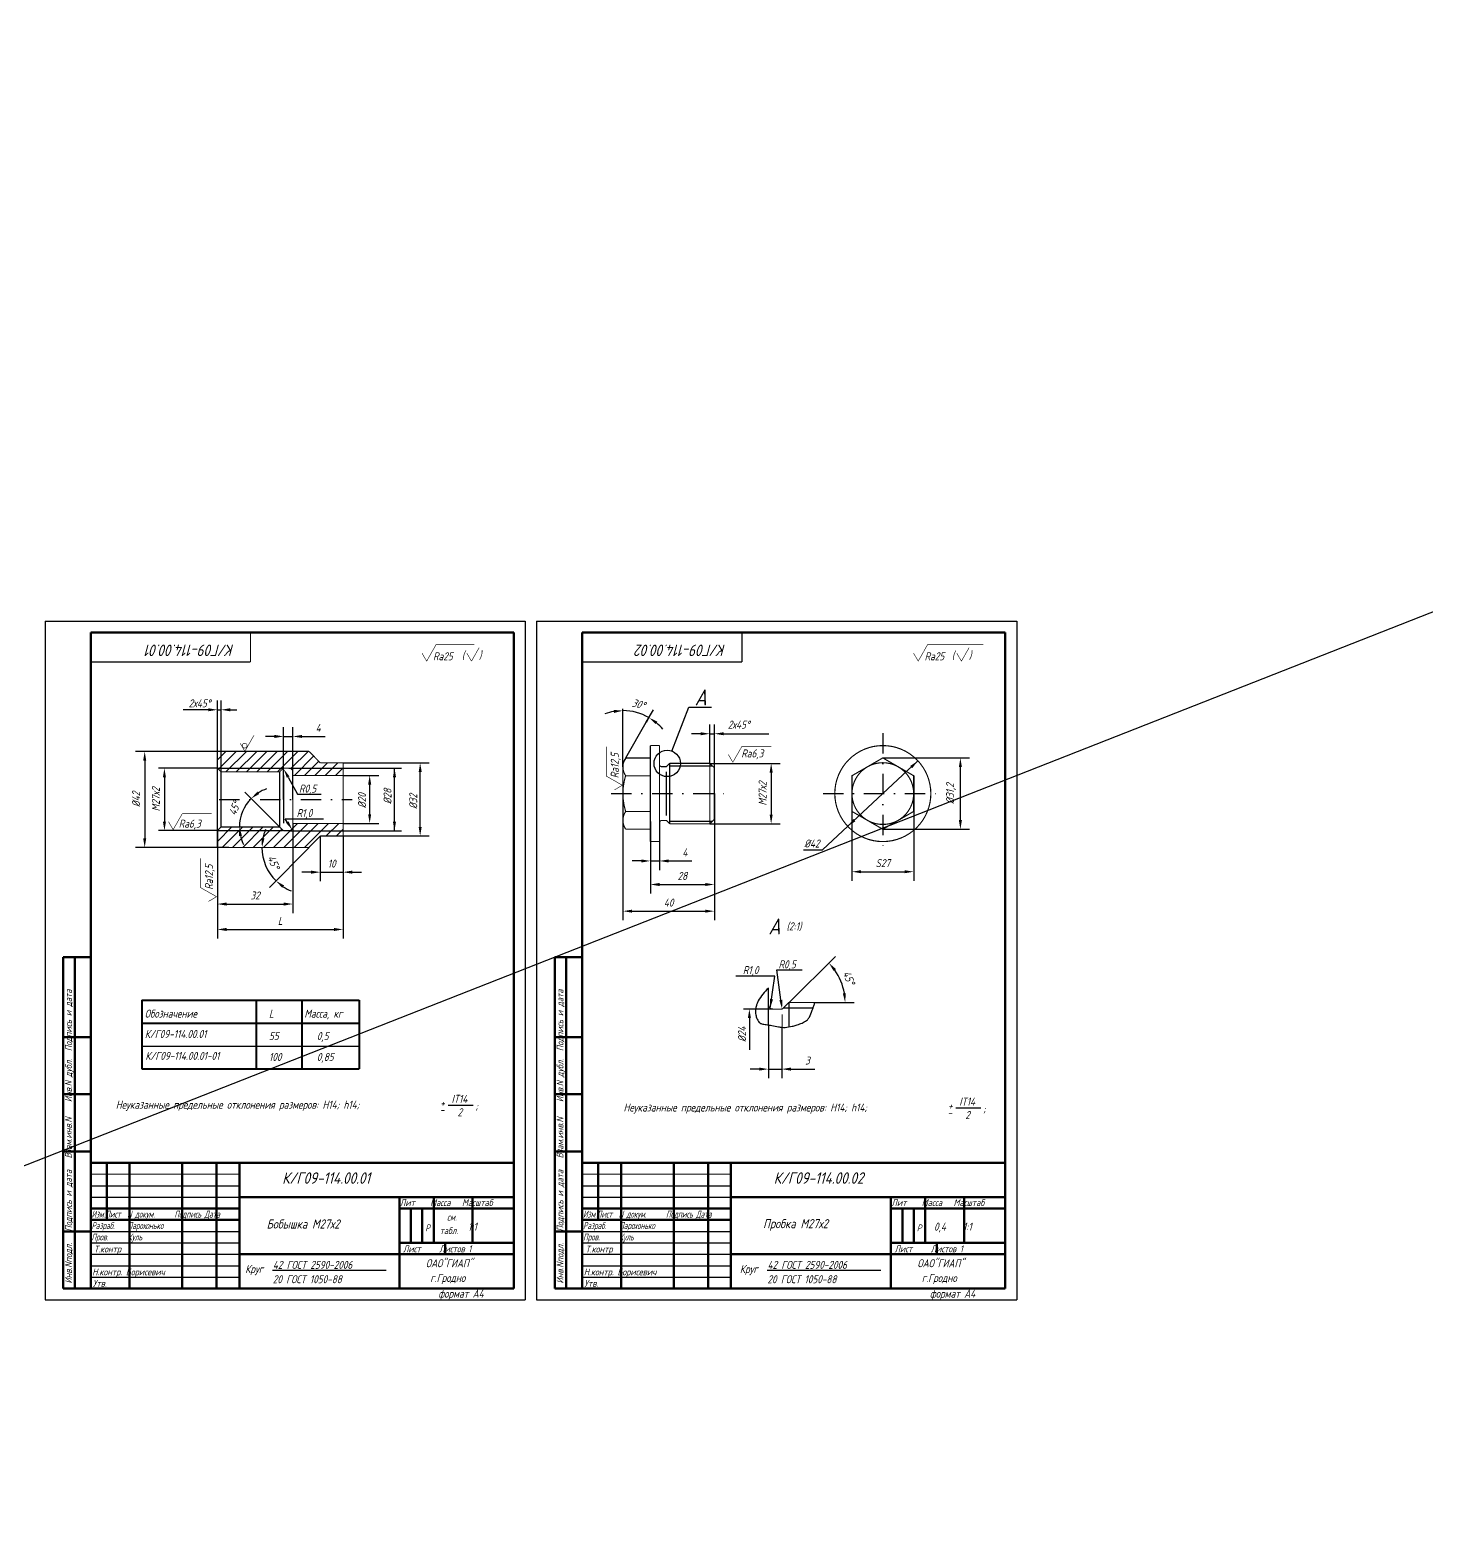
# Model space of a CAD drawing. Header units: inches. Extents: x 2854 to 6563, y -110 to 2015.
# Drawn here: x 3455 to 4066, y 697 to 1356 of the extents above; entities that cross this region are included whole.
import ezdxf

# ---------------------------------------------------------------- set-up
doc = ezdxf.new("R2010")
doc.units = ezdxf.units.IN
doc.header["$LTSCALE"] = 0.7
doc.header["$MEASUREMENT"] = 0
doc.linetypes.add('DASHDOT', pattern=[25.4, 12.7, -6.35, 0, -6.35])
doc.styles.add('ROMANC', font='romanc', dxfattribs={"width": 0.8, "oblique": 15, "height": 3.5})
doc.styles.get("Standard").update_dxf_attribs({"font": 'romand.shx', "width": 0.8, "oblique": 15, "height": 3.5})
doc.dimstyles.get("Standard").update_dxf_attribs({"dimtxt": 3.5, "dimasz": 4, "dimexe": 4, "dimexo": 0, "dimgap": 2, "dimtad": 1, "dimdec": 0, "dimdsep": 46, "dimtxsty": 'Standard', "dimcen": 0.09, "dimadec": 0, "dimazin": 0, "dimtfac": 1, "dimtdec": 0, "dimtmove": 0, "dimatfit": 3, "dimfxl": 0, "dimtolj": 1, "dimtzin": 0, "dimlwd": 25, "dimlwe": 25, "dimarcsym": 0})

# ---------------------------------------------------------------- blocks, each defined once
blk = doc.blocks.new('*D50')
at = {"color": 0, "lineweight": 25}
for p, q in [((3565.82, 1019.67), (3565.82, 1051.21)), ((3569.84, 1019.67), (3569.84, 1051.21)), ((3561.82, 1047.21), (3557.82, 1047.21)), ((3565.82, 1047.21), (3569.84, 1047.21)), ((3573.84, 1047.21), (3584.02, 1047.21))]:
    blk.add_line(p, q, dxfattribs=at)
for points in [[(3561.82, 1047.88), (3561.82, 1046.55), (3565.82, 1047.21)], [(3573.84, 1047.88), (3573.84, 1046.55), (3569.84, 1047.21)]]:
    blk.add_solid(points, dxfattribs=at)
at = {"layer": 'DEFPOINTS', "color": 0, "lineweight": 25}
for p in [(3569.84, 1047.21), (3565.82, 1019.67), (3569.84, 1019.67)]:
    blk.add_point(p, dxfattribs=at)
at = {"color": 0, "insert": (3580.93, 1050.96), "char_height": 3.5, "attachment_point": 5}
blk.add_mtext('\\A1;4', dxfattribs=at)
blk = doc.blocks.new('*D51')
at = {"color": 0, "lineweight": 25}
for p, q in [((3827.88, 1037.82), (3865.81, 1037.82)), ((3861.81, 1010.62), (3861.81, 1033.82)), ((3827.88, 1006.62), (3865.81, 1006.62))]:
    blk.add_line(p, q, dxfattribs=at)
for points in [[(3861.14, 1033.82), (3862.47, 1033.82), (3861.81, 1037.82)], [(3861.14, 1010.62), (3862.47, 1010.62), (3861.81, 1006.62)]]:
    blk.add_solid(points, dxfattribs=at)
at = {"layer": 'DEFPOINTS', "color": 0, "lineweight": 25}
for p in [(3827.88, 1037.82), (3861.81, 1037.82), (3827.88, 1006.62)]:
    blk.add_point(p, dxfattribs=at)
at = {"color": 0, "insert": (3857.72, 1022.22), "char_height": 3.5, "attachment_point": 5, "rotation": 90}
blk.add_mtext('\\A1;%%C31,2', dxfattribs=at)
blk = doc.blocks.new('*D52')
at = {"color": 0, "lineweight": 25}
for p, q in [((3814.38, 1014.41), (3814.38, 984.04)), ((3841.38, 1014.41), (3841.38, 984.04)), ((3818.38, 988.04), (3837.38, 988.04))]:
    blk.add_line(p, q, dxfattribs=at)
for points in [[(3818.38, 988.71), (3818.38, 987.37), (3814.38, 988.04)], [(3837.38, 988.71), (3837.38, 987.37), (3841.38, 988.04)]]:
    blk.add_solid(points, dxfattribs=at)
at = {"layer": 'DEFPOINTS', "color": 0, "lineweight": 25}
for p in [(3814.38, 1014.41), (3841.38, 1014.41), (3841.38, 988.04)]:
    blk.add_point(p, dxfattribs=at)
at = {"color": 0, "insert": (3827.88, 991.79), "char_height": 3.5, "attachment_point": 5}
blk.add_mtext('\\A1;S27', dxfattribs=at)
blk = doc.blocks.new('*D63')
at = {"color": 0, "lineweight": 25}
for p, q in [((3581.84, 1003.67), (3581.84, 983.84)), ((3591.84, 1003.67), (3591.84, 983.84)), ((3577.84, 987.84), (3573.84, 987.84)), ((3581.84, 987.84), (3591.84, 987.84)), ((3595.84, 987.84), (3599.84, 987.84))]:
    blk.add_line(p, q, dxfattribs=at)
for points in [[(3577.84, 988.51), (3577.84, 987.17), (3581.84, 987.84)], [(3595.84, 988.51), (3595.84, 987.17), (3591.84, 987.84)]]:
    blk.add_solid(points, dxfattribs=at)
at = {"layer": 'DEFPOINTS', "color": 0, "lineweight": 25}
for p in [(3581.84, 1003.67), (3591.84, 1003.67), (3591.84, 987.84)]:
    blk.add_point(p, dxfattribs=at)
at = {"color": 0, "lineweight": 25, "insert": (3586.84, 991.59), "char_height": 3.5, "attachment_point": 5}
blk.add_mtext('\\A1;10', dxfattribs=at)
blk = doc.blocks.new('*D64')
at = {"color": 0, "lineweight": 25}
blk.add_line((3724.43, 1053.4), (3727.61, 1058.91), dxfattribs=at)
for start, end in [(100.04873, 110.09747), (60.05932, 90), (39.96186, 50.01059)]:
    blk.add_arc((3714.21, 1035.66), 22.84, start, end, dxfattribs=at)
for points in [[(3710.17, 1058.81), (3710.29, 1057.48), (3714.21, 1058.49)], [(3728.51, 1052.61), (3729.27, 1053.7), (3725.61, 1055.44)]]:
    blk.add_solid(points, dxfattribs=at)
at = {"layer": 'DEFPOINTS', "color": 0, "lineweight": 25}
for p in [(3714.21, 1059.31), (3722.01, 1057.12), (3724.43, 1053.4), (3715.44, 1037.79), (3714.21, 1033.91)]:
    blk.add_point(p, dxfattribs=at)
at = {"color": 0, "lineweight": 25, "insert": (3721.08, 1061.34), "char_height": 3.5, "attachment_point": 5, "rotation": 345.02966}
blk.add_mtext('\\A1;30°', dxfattribs=at)
blk = doc.blocks.new('*D53')
at = {"color": 0, "lineweight": 25}
for p, q in [((3752.21, 1035.44), (3783.04, 1035.44)), ((3779.04, 1031.44), (3779.04, 1013)), ((3752.21, 1009), (3783.04, 1009))]:
    blk.add_line(p, q, dxfattribs=at)
for points in [[(3778.38, 1031.44), (3779.71, 1031.44), (3779.04, 1035.44)], [(3778.38, 1013), (3779.71, 1013), (3779.04, 1009)]]:
    blk.add_solid(points, dxfattribs=at)
at = {"layer": 'DEFPOINTS', "color": 0, "lineweight": 25}
for p in [(3752.21, 1035.44), (3752.21, 1009), (3779.04, 1009)]:
    blk.add_point(p, dxfattribs=at)
at = {"color": 0, "lineweight": 25, "insert": (3775.29, 1022.22), "char_height": 3.5, "attachment_point": 5, "rotation": 90}
blk.add_mtext('\\A1;М27х2', dxfattribs=at)
blk = doc.blocks.new('*D54')
at = {"color": 0, "lineweight": 25}
for p, q in [((3726.21, 1009.96), (3726.21, 988.74)), ((3730.21, 1009.96), (3730.21, 988.74)), ((3722.21, 992.74), (3718.21, 992.74)), ((3726.21, 992.74), (3730.21, 992.74)), ((3734.21, 992.74), (3744.39, 992.74))]:
    blk.add_line(p, q, dxfattribs=at)
for points in [[(3722.21, 993.4), (3722.21, 992.07), (3726.21, 992.74)], [(3734.21, 993.4), (3734.21, 992.07), (3730.21, 992.74)]]:
    blk.add_solid(points, dxfattribs=at)
at = {"layer": 'DEFPOINTS', "color": 0, "lineweight": 25}
for p in [(3726.21, 1009.96), (3730.21, 1009.96), (3730.21, 992.74)]:
    blk.add_point(p, dxfattribs=at)
at = {"color": 0, "lineweight": 25, "insert": (3741.3, 996.49), "char_height": 3.5, "attachment_point": 5}
blk.add_mtext('\\A1;4', dxfattribs=at)
blk = doc.blocks.new('*D65')
at = {"color": 0, "lineweight": 25}
for p, q in [((3714.21, 1010.52), (3714.21, 966.78)), ((3754.21, 1010.97), (3754.21, 966.78)), ((3718.21, 970.78), (3750.21, 970.78))]:
    blk.add_line(p, q, dxfattribs=at)
for points in [[(3718.21, 971.45), (3718.21, 970.11), (3714.21, 970.78)], [(3750.21, 971.45), (3750.21, 970.11), (3754.21, 970.78)]]:
    blk.add_solid(points, dxfattribs=at)
at = {"layer": 'DEFPOINTS', "color": 0, "lineweight": 25}
for p in [(3714.21, 1010.52), (3754.21, 1010.97), (3754.21, 970.78)]:
    blk.add_point(p, dxfattribs=at)
at = {"color": 0, "lineweight": 25, "insert": (3734.21, 974.53), "char_height": 3.5, "attachment_point": 5}
blk.add_mtext('\\A1;40', dxfattribs=at)
blk = doc.blocks.new('*D66')
at = {"color": 0, "lineweight": 25}
for p, q in [((3777.82, 920.99), (3777.82, 897.68)), ((3783.66, 919.96), (3783.66, 897.68)), ((3773.82, 901.68), (3769.82, 901.68)), ((3777.82, 901.68), (3783.66, 901.68)), ((3787.66, 901.68), (3798.15, 901.68))]:
    blk.add_line(p, q, dxfattribs=at)
for points in [[(3773.82, 902.34), (3773.82, 901.01), (3777.82, 901.68)], [(3787.66, 902.34), (3787.66, 901.01), (3783.66, 901.68)]]:
    blk.add_solid(points, dxfattribs=at)
at = {"layer": 'DEFPOINTS', "color": 0, "lineweight": 25}
for p in [(3777.82, 920.99), (3783.66, 919.96), (3783.66, 901.68)]:
    blk.add_point(p, dxfattribs=at)
at = {"color": 0, "lineweight": 25, "insert": (3794.91, 905.43), "char_height": 3.5, "attachment_point": 5}
blk.add_mtext('\\A1;3', dxfattribs=at)
blk = doc.blocks.new('*D67')
at = {"color": 0, "lineweight": 25}
for p, q in [((3786.86, 930.86), (3807.15, 950.9)), ((3798.14, 930.86), (3815.38, 930.86))]:
    blk.add_line(p, q, dxfattribs=at)
blk.add_arc((3786.86, 930.86), 24.52, 9.35693, 35.28312, dxfattribs=at)
for points in [[(3806.36, 944.6), (3807.39, 945.45), (3804.31, 948.09)], [(3811.72, 934.9), (3810.39, 934.79), (3811.38, 930.86)]]:
    blk.add_solid(points, dxfattribs=at)
at = {"layer": 'DEFPOINTS', "color": 0, "lineweight": 25}
for p in [(3810.56, 937.16), (3786.86, 930.86), (3786.86, 930.86), (3798.14, 930.86), (3784.17, 928.21)]:
    blk.add_point(p, dxfattribs=at)
at = {"color": 0, "lineweight": 25, "insert": (3813.01, 941.6), "char_height": 3.5, "attachment_point": 5, "rotation": 292.32002}
blk.add_mtext('\\A1;45°', dxfattribs=at)
blk = doc.blocks.new('*D74')
at = {"color": 0, "lineweight": 25}
blk.add_line((3564.08, 1007.62), (3548.78, 1022.88), dxfattribs=at)
for start, end in [(108.99253, 122.03491), (135.07728, 180), (193.04238, 206.08475)]:
    blk.add_arc((3564.08, 1007.62), 17.61, start, end, dxfattribs=at)
for points in [[(3555.15, 1022.03), (3554.32, 1023.07), (3551.61, 1020.06)], [(3546.26, 1003.57), (3547.58, 1003.72), (3546.47, 1007.62)]]:
    blk.add_solid(points, dxfattribs=at)
at = {"layer": 'DEFPOINTS', "color": 0, "lineweight": 25}
for p in [(3548.82, 1016.41), (3538.44, 1007.62), (3564.08, 1007.62), (3564.08, 1007.62), (3565.53, 1006.18)]:
    blk.add_point(p, dxfattribs=at)
at = {"color": 0, "lineweight": 25, "insert": (3544.34, 1015.78), "char_height": 3.5, "attachment_point": 5, "rotation": 67.53864}
blk.add_mtext('\\A1;45°', dxfattribs=at)
blk = doc.blocks.new('*D81')
at = {"color": 0, "lineweight": 25}
blk.add_line((3576.92, 998.67), (3559.7, 981.15), dxfattribs=at)
for start, end in [(157.67717, 168.83859), (180, 225.49534), (236.65676, 247.81817)]:
    blk.add_arc((3576.92, 998.67), 20.57, start, end, dxfattribs=at)
for points in [[(3557.41, 1002.59), (3556.08, 1002.72), (3556.36, 998.67)], [(3565.2, 980.97), (3566.04, 982.01), (3562.51, 984)]]:
    blk.add_solid(points, dxfattribs=at)
at = {"layer": 'DEFPOINTS', "color": 0, "lineweight": 25}
for p in [(3581.84, 1003.67), (3536.84, 998.67), (3576.92, 998.67), (3576.92, 998.67), (3557.07, 993.29)]:
    blk.add_point(p, dxfattribs=at)
at = {"color": 0, "lineweight": 25, "insert": (3561.42, 992.17), "char_height": 3.5, "attachment_point": 5, "rotation": 292.74767}
blk.add_mtext('\\A1;45°', dxfattribs=at)
blk = doc.blocks.new('*D82')
at = {"color": 0, "lineweight": 25}
for p, q in [((3569.84, 1009.17), (3569.84, 969.89)), ((3536.84, 1006), (3536.84, 969.89)), ((3540.84, 973.89), (3565.84, 973.89))]:
    blk.add_line(p, q, dxfattribs=at)
for points in [[(3540.84, 974.56), (3540.84, 973.22), (3536.84, 973.89)], [(3565.84, 974.56), (3565.84, 973.22), (3569.84, 973.89)]]:
    blk.add_solid(points, dxfattribs=at)
at = {"layer": 'DEFPOINTS', "color": 0, "lineweight": 25}
for p in [(3569.84, 1009.17), (3536.84, 1006), (3569.84, 973.89)]:
    blk.add_point(p, dxfattribs=at)
at = {"color": 0, "lineweight": 25, "insert": (3553.34, 977.64), "char_height": 3.5, "attachment_point": 5}
blk.add_mtext('\\A1;32', dxfattribs=at)
blk = doc.blocks.new('*D83')
at = {"color": 0, "lineweight": 25}
for p, q in [((3591.84, 1003.67), (3591.84, 958.78)), ((3536.84, 998.67), (3536.84, 958.78)), ((3540.84, 962.78), (3587.84, 962.78))]:
    blk.add_line(p, q, dxfattribs=at)
for points in [[(3540.84, 963.45), (3540.84, 962.11), (3536.84, 962.78)], [(3587.84, 963.45), (3587.84, 962.11), (3591.84, 962.78)]]:
    blk.add_solid(points, dxfattribs=at)
at = {"layer": 'DEFPOINTS', "color": 0, "lineweight": 25}
for p in [(3591.84, 1003.67), (3536.84, 998.67), (3591.84, 962.78)]:
    blk.add_point(p, dxfattribs=at)
at = {"color": 0, "lineweight": 25, "insert": (3564.34, 966.53), "char_height": 3.5, "attachment_point": 5}
blk.add_mtext('\\A1;L', dxfattribs=at)
blk = doc.blocks.new('*D62')
at = {"color": 0, "lineweight": 25}
for p, q in [((3754.21, 1010.97), (3754.21, 978.44)), ((3726.21, 1001.22), (3726.21, 978.44)), ((3730.21, 982.44), (3750.21, 982.44))]:
    blk.add_line(p, q, dxfattribs=at)
for points in [[(3730.21, 983.11), (3730.21, 981.78), (3726.21, 982.44)], [(3750.21, 983.11), (3750.21, 981.78), (3754.21, 982.44)]]:
    blk.add_solid(points, dxfattribs=at)
at = {"layer": 'DEFPOINTS', "color": 0, "lineweight": 25}
for p in [(3754.21, 1010.97), (3726.21, 1001.22), (3754.21, 982.44)]:
    blk.add_point(p, dxfattribs=at)
at = {"color": 0, "lineweight": 25, "insert": (3740.21, 986.19), "char_height": 3.5, "attachment_point": 5}
blk.add_mtext('\\A1;28', dxfattribs=at)

msp = doc.modelspace()

# ---------------------------------------------------------------- linework, layer by layer
at = {"lineweight": 25}
for p, q in [((3039.38, 697.05), (6390.81, 2015.37)), ((3536.84, 1040.67), (3536.84, 1062.89)), ((3538.44, 1031.72), (3538.44, 1062.89)), ((3532.84, 1058.89), (3521.93, 1058.89)), ((3536.84, 1058.89), (3538.44, 1058.89)), ((3542.44, 1058.89), (3545.34, 1058.89)), ((3748.21, 1048.4), (3744.21, 1048.4)), ((3752.21, 1035.44), (3752.21, 1052.4)), ((3752.21, 1048.4), (3754.21, 1048.4)), ((3754.21, 1033.47), (3754.21, 1052.4)), ((3758.21, 1048.4), (3778.08, 1048.4)), ((3541.84, 1040.67), (3501.05, 1040.67)), ((3505.05, 1036.67), (3505.05, 1002.67)), ((3591.84, 1035.67), (3629.53, 1035.67)), ((3536.84, 1033.34), (3511.07, 1033.34)), ((3513.68, 1029.34), (3513.68, 1010)), ((3591.84, 1030.17), (3607.44, 1030.17)), ((3625.53, 1007.67), (3625.53, 1031.67)), ((3603.44, 1026.17), (3603.44, 1013.17)), ((3569.84, 1009.17), (3569.84, 983.84)), ((3591.84, 1009.17), (3607.44, 1009.17)), ((3536.84, 1006), (3511.07, 1006)), ((3591.84, 1003.67), (3629.53, 1003.67)), ((3591.84, 1003.67), (3591.84, 966.96)), ((3541.84, 998.67), (3501.05, 998.67)), ((3536.84, 998.67), (3536.84, 966.96)), ((3503.78, 911.79), (3598.78, 911.79)), ((3637.82, 885.91), (3648.64, 885.91)), ((3859.88, 884.69), (3870.71, 884.69)), ((3481.45, 850.68), (3546.45, 850.68)), ((3696.44, 850.68), (3761.44, 850.68)), ((3481.45, 845.68), (3546.45, 845.68)), ((3696.44, 845.68), (3761.44, 845.68)), ((3481.45, 830.68), (3546.45, 830.68)), ((3696.44, 830.68), (3761.44, 830.68)), ((3481.45, 825.68), (3546.45, 825.68)), ((3696.44, 825.68), (3761.44, 825.68)), ((3481.45, 820.68), (3546.45, 820.68)), ((3696.44, 820.68), (3761.44, 820.68)), ((3481.45, 815.68), (3546.45, 815.68)), ((3560.89, 813.73), (3610.62, 813.73)), ((3696.44, 815.68), (3761.44, 815.68)), ((3777.23, 813.73), (3826.96, 813.73)), ((3481.45, 810.68), (3546.45, 810.68)), ((3696.44, 810.68), (3761.44, 810.68))]:
    msp.add_line(p, q, dxfattribs=at)
for p, q in [((3461.45, 1097.68), (3461.45, 800.68)), ((3461.45, 1097.68), (3671.45, 1097.68)), ((3671.45, 1097.68), (3671.45, 800.68)), ((3676.44, 1097.68), (3676.44, 800.68)), ((3676.44, 1097.68), (3886.44, 1097.68)), ((3886.44, 1097.68), (3886.44, 800.68)), ((3714.21, 1033.91), (3714.21, 1059.31)), ((3735.66, 1040.78), (3743.06, 1059.95)), ((3743.06, 1059.95), (3752.93, 1059.95)), ((3715.44, 1037.79), (3724.43, 1053.4)), ((3715.44, 1037.79), (3714.21, 1035.66)), ((3567.79, 1029.42), (3571.88, 1021.92)), ((3571.88, 1021.92), (3575.32, 1021.92)), ((3571.88, 1021.92), (3582.25, 1021.92)), ((3566.55, 1011.12), (3583.32, 1011.12)), ((3567.42, 1009.76), (3566.55, 1011.12)), ((3793.21, 997.61), (3801.55, 997.61)), ((3783.29, 931.92), (3781.54, 945.11)), ((3781.54, 945.11), (3792.6, 945.11)), ((3780.65, 942.4), (3763.61, 942.4)), ((3778.64, 928.35), (3780.65, 942.4)), ((3779.82, 927.92), (3766.91, 927.92)), ((3769.52, 924), (3769.52, 910.07)), ((3784.53, 928.56), (3797.46, 928.56)), ((3461.45, 800.68), (3671.45, 800.68)), ((3676.44, 800.68), (3886.44, 800.68))]:
    msp.add_line(p, q)
at = {"lineweight": 50}
for p, q in [((3481.45, 1092.68), (3481.45, 805.68)), ((3481.45, 1092.68), (3666.45, 1092.68)), ((3666.45, 1092.68), (3666.45, 805.68)), ((3696.44, 1092.68), (3696.44, 805.68)), ((3696.44, 1092.68), (3881.44, 1092.68)), ((3881.44, 1092.68), (3881.44, 805.68)), ((3469.45, 950.68), (3469.45, 805.68)), ((3469.45, 950.68), (3481.45, 950.68)), ((3474.45, 950.68), (3474.45, 805.68)), ((3684.44, 950.68), (3684.44, 805.68)), ((3684.44, 950.68), (3696.44, 950.68)), ((3689.44, 950.68), (3689.44, 805.68)), ((3469.45, 915.68), (3481.45, 915.68)), ((3684.44, 915.68), (3696.44, 915.68)), ((3469.45, 890.68), (3481.45, 890.68)), ((3684.44, 890.68), (3696.44, 890.68)), ((3469.45, 865.68), (3481.45, 865.68)), ((3684.44, 865.68), (3696.44, 865.68)), ((3481.45, 860.68), (3666.45, 860.68)), ((3488.45, 860.68), (3488.45, 835.68)), ((3498.45, 860.68), (3498.45, 805.68)), ((3521.45, 860.68), (3521.45, 805.68)), ((3536.45, 860.68), (3536.45, 805.68)), ((3546.45, 860.68), (3546.45, 805.68)), ((3696.44, 860.68), (3881.44, 860.68)), ((3703.44, 860.68), (3703.44, 835.68)), ((3713.44, 860.68), (3713.44, 805.68)), ((3736.44, 860.68), (3736.44, 805.68)), ((3751.44, 860.68), (3751.44, 805.68)), ((3761.44, 860.68), (3761.44, 805.68)), ((3616.45, 845.68), (3616.45, 805.68)), ((3631.45, 845.68), (3631.45, 825.68)), ((3648.45, 845.68), (3648.45, 825.68)), ((3831.44, 845.68), (3831.44, 805.68)), ((3846.44, 845.68), (3846.44, 825.68)), ((3863.44, 845.68), (3863.44, 825.68)), ((3481.45, 840.68), (3546.45, 840.68)), ((3616.45, 840.68), (3666.45, 840.68)), ((3621.45, 840.68), (3621.45, 825.68)), ((3626.45, 840.68), (3626.45, 825.68)), ((3696.44, 840.68), (3761.44, 840.68)), ((3831.44, 840.68), (3881.44, 840.68)), ((3836.44, 840.68), (3836.44, 825.68)), ((3841.44, 840.68), (3841.44, 825.68)), ((3469.45, 830.68), (3481.45, 830.68)), ((3481.45, 835.68), (3546.45, 835.68)), ((3684.44, 830.68), (3696.44, 830.68)), ((3696.44, 835.68), (3761.44, 835.68)), ((3616.45, 825.68), (3666.45, 825.68)), ((3636.45, 825.68), (3636.45, 820.68)), ((3831.44, 825.68), (3881.44, 825.68)), ((3851.44, 825.68), (3851.44, 820.68)), ((3469.45, 805.68), (3666.45, 805.68)), ((3684.44, 805.68), (3881.44, 805.68))]:
    msp.add_line(p, q, dxfattribs=at)
at = {"color": 0, "linetype": 'ByBlock'}
for p, q in [((3724.48, 1053.49), (3726.14, 1056.36)), ((3541.84, 1040.67), (3506.95, 1040.67)), ((3843.23, 1036.55), (3801.55, 997.61)), ((3536.84, 1033.34), (3516.36, 1033.34)), ((3568.09, 1033.37), (3617.3, 1033.37)), ((3614.3, 1005.97), (3614.3, 1033.37)), ((3714.21, 1022.15), (3714.21, 969.62)), ((3754.21, 1022.22), (3754.21, 969.68)), ((3536.84, 1006), (3516.36, 1006)), ((3568.09, 1005.97), (3617.3, 1005.97)), ((3541.84, 998.67), (3506.95, 998.67))]:
    msp.add_line(p, q, dxfattribs=at)
at = {"linetype": 'DASHDOT'}
for p, q in [((3827.88, 1048.69), (3827.88, 996.43)), ((3709.13, 1022.22), (3759.69, 1022.22)), ((3801.75, 1022.22), (3851.89, 1022.22)), ((3537.65, 1019.67), (3595.85, 1019.67))]:
    msp.add_line(p, q, dxfattribs=at)
at = {"color": 0}
for p, q in [((3536.84, 1036.91), (3540.6, 1040.67)), ((3537.29, 1032.89), (3545.07, 1040.67)), ((3540.61, 1031.72), (3549.56, 1040.67)), ((3545.1, 1031.72), (3554.05, 1040.67)), ((3549.59, 1031.72), (3558.54, 1040.67)), ((3554.08, 1031.72), (3563.03, 1040.67)), ((3558.58, 1031.72), (3567.53, 1040.67)), ((3563.07, 1031.72), (3572.02, 1040.67)), ((3568.96, 1033.13), (3576.51, 1040.67)), ((3570.5, 1030.17), (3578.94, 1038.62)), ((3574.99, 1030.17), (3581.17, 1036.35)), ((3579.48, 1030.17), (3584.98, 1035.67)), ((3583.97, 1030.17), (3589.47, 1035.67)), ((3588.46, 1030.17), (3591.84, 1033.55)), ((3561.45, 998.67), (3571.95, 1009.17)), ((3565.94, 998.67), (3576.44, 1009.17)), ((3570.43, 998.67), (3580.93, 1009.17)), ((3574.92, 998.67), (3585.42, 1009.17)), ((3584.41, 1003.67), (3589.91, 1009.17)), ((3536.84, 1001.27), (3543.19, 1007.62)), ((3539, 998.67), (3547.95, 1007.62)), ((3543.49, 998.67), (3552.44, 1007.62)), ((3547.98, 998.67), (3556.93, 1007.62)), ((3552.47, 998.67), (3561.42, 1007.62)), ((3556.96, 998.67), (3564.99, 1006.71)), ((3588.9, 1003.67), (3591.84, 1006.61))]:
    msp.add_line(p, q, dxfattribs=at)
at = {"linetype": 'Continuous'}
for p, q in [((3536.84, 1033.29), (3565.25, 1033.29)), ((3734.68, 1034.32), (3753.35, 1034.32)), ((3841.38, 1030.02), (3841.38, 1014.41)), ((3734.68, 1010.12), (3753.35, 1010.12)), ((3536.84, 1006.05), (3565.25, 1006.05))]:
    msp.add_line(p, q, dxfattribs=at)
at = {"lineweight": 40}
for p, q in [((3503.78, 931.79), (3598.78, 931.79)), ((3503.78, 931.79), (3503.78, 901.79)), ((3553.78, 931.79), (3553.78, 901.79)), ((3573.78, 931.79), (3573.78, 901.79)), ((3598.78, 931.79), (3598.78, 901.79)), ((3503.78, 921.79), (3598.78, 921.79)), ((3503.78, 901.79), (3598.78, 901.79))]:
    msp.add_line(p, q, dxfattribs=at)
at = {"lineweight": 15}
for p, q in [((3481.45, 855.68), (3546.45, 855.68)), ((3696.44, 855.68), (3761.44, 855.68))]:
    msp.add_line(p, q, dxfattribs=at)
at = {"color": 1, "lineweight": 50}
for p, q in [((3546.45, 845.68), (3666.45, 845.68)), ((3761.44, 845.68), (3881.44, 845.68)), ((3546.45, 820.68), (3666.45, 820.68)), ((3761.44, 820.68), (3881.44, 820.68))]:
    msp.add_line(p, q, dxfattribs=at)
for points, const_width in [([(3551.31, 1079.8), (3551.31, 1092.8)], 0.5), ([(3628.37, 1080.15), (3632.54, 1087.49)], 0.25), ([(3632.54, 1087.49), (3649.28, 1087.49)], 0.3), ([(3766.29, 1079.8), (3766.29, 1092.8)], 0.5), ([(3843.36, 1080.15), (3847.52, 1087.49)], 0.25), ([(3847.52, 1087.49), (3871.88, 1087.49)], 0.3), ([(3626.34, 1083.65), (3628.37, 1080.15)], 0.25), ([(3645.94, 1083.65), (3647.98, 1080.15)], 0.25), ([(3647.98, 1080.15), (3651.32, 1086.04)], 0.25), ([(3841.32, 1083.65), (3843.36, 1080.15)], 0.25), ([(3860.23, 1083.65), (3862.26, 1080.15)], 0.25), ([(3862.26, 1080.15), (3865.6, 1086.04)], 0.25), ([(3481.31, 1079.8), (3551.31, 1079.8)], 0.5), ([(3696.29, 1079.8), (3766.29, 1079.8)], 0.5), ([(3546.83, 1044.22), (3548.86, 1040.72)], 0.25), ([(3548.86, 1040.72), (3552.84, 1047.72)], 0.25), ([(3706.98, 1029.83), (3706.98, 1042.71)], 0.25), ([(3726.21, 1001.22), (3726.21, 1043.22)], 0.5), ([(3730.21, 1022.22), (3730.21, 1043.22)], 0.5), ([(3762.29, 1035.9), (3766.26, 1042.9)], 0.25), ([(3766.26, 1042.9), (3779.15, 1042.9)], 0.25), ([(3536.84, 1040.67), (3536.84, 1019.67)], 0.5), ([(3581.84, 1035.67), (3576.92, 1040.67)], 0.5), ([(3591.84, 1035.67), (3591.84, 1019.67)], 0.5), ([(3715.44, 1037.79), (3726.21, 1037.79)], 0.5), ([(3733.36, 1034.11), (3734.68, 1035.44)], 0.5), ([(3734.68, 1035.44), (3734.68, 1009)], 0.5), ([(3752.21, 1035.44), (3754.21, 1033.47)], 0.5), ([(3752.21, 1035.44), (3752.21, 1009)], 0.5), ([(3760.25, 1039.4), (3762.29, 1035.9)], 0.25), ([(3538.44, 1031.72), (3536.84, 1033.34)], 0.5), ([(3538.44, 1007.62), (3538.44, 1031.72)], 0.5), ([(3565.53, 1033.17), (3564.08, 1031.72)], 0.5), ([(3564.08, 1031.72), (3564.08, 1007.62)], 0.5), ([(3565.82, 1019.67), (3565.82, 1030.26)], 0.5), ([(3569.84, 1032.02), (3569.84, 1007.33)], 0.5), ([(3569.84, 1030.17), (3591.84, 1030.17)], 0.5), ([(3713.98, 1025.86), (3706.98, 1029.83)], 0.25), ([(3714.21, 1033.91), (3714.21, 1022.22)], 0.5), ([(3726.21, 1030.02), (3715.37, 1030.02)], 0.5), ([(3733.21, 1022.22), (3733.21, 1031.85)], 0.5), ([(3752.21, 1033.47), (3752.21, 1010.97)], 0.5), ([(3754.21, 1033.47), (3754.21, 1010.97)], 0.5), ([(3710.48, 1023.82), (3713.98, 1025.86)], 0.25), ([(3714.21, 1010.52), (3714.21, 1022.22)], 0.5), ([(3730.21, 1022.22), (3730.21, 1001.22)], 0.5), ([(3733.21, 1022.22), (3733.21, 1012.58)], 0.5), ([(3536.84, 998.67), (3536.84, 1019.67)], 0.5), ([(3565.82, 1019.72), (3565.82, 1009.13)], 0.5), ([(3591.84, 1003.67), (3591.84, 1019.67)], 0.5), ([(3591.84, 1003.67), (3591.84, 1019.67)], 0.5), ([(3515.47, 1009.93), (3517.5, 1006.43)], 0.25), ([(3517.5, 1006.43), (3521.48, 1013.43)], 0.25), ([(3521.48, 1013.43), (3534.36, 1013.43)], 0.25), ([(3569.84, 1009.17), (3591.84, 1009.17)], 0.5), ([(3726.21, 1014.41), (3715.37, 1014.41)], 0.5), ([(3733.36, 1010.32), (3734.68, 1009)], 0.5), ([(3752.21, 1009), (3754.21, 1010.97)], 0.5), ([(3538.44, 1007.62), (3536.84, 1006)], 0.5), ([(3565.53, 1006.18), (3564.08, 1007.62)], 0.5), ([(3581.84, 1003.67), (3576.92, 998.67)], 0.5), ([(3715.44, 1006.64), (3726.21, 1006.64)], 0.5), ([(3529.49, 981.08), (3529.49, 993.96)], 0.25), ([(3536.49, 977.11), (3529.49, 981.08)], 0.25), ([(3532.99, 975.07), (3536.49, 977.11)], 0.25), ([(3784.17, 928.21), (3786.86, 930.86)], 0.5), ([(3786.86, 930.86), (3798.14, 930.86)], 0.5), ([(3786.86, 930.86), (3786.86, 920.14)], 0.5), ([(3779.82, 927.92), (3783.47, 927.92)], 0.5), ([(3783.82, 925.61), (3783.82, 919.93)], 0.5)]:
    msp.add_lwpolyline(points, dxfattribs=dict(const_width=const_width))
for points, const_width in [([(3549.85, 1043.19, 1), (3547.72, 1043.19, 1)], 0.25), ([(3549.85, 1043.19, -1), (3547.72, 1043.19, -1)], 0.25), ([(3848.88, 1022.22, 1), (3806.88, 1022.22, 1)], 0.5), ([(3715.44, 1037.79, 0.316625), (3715.44, 1030.02, 0.316625)], 0.5), ([(3730.21, 1034.97, 0.414214), (3731.21, 1033.97, 0.414214)], 0.5), ([(3841.38, 1022.22, 1), (3814.38, 1022.22, 1)], 0.5), ([(3566.02, 1033.37, 0.198562), (3565.53, 1033.17, 0.198562)], 0.5), ([(3569.84, 1032.02, 0.342767), (3568.09, 1033.37, 0.414214)], 0.5), ([(3715.37, 1030.02, 0.073454), (3714.21, 1022.22, 0.073454)], 0.5), ([(3733.01, 1033.97, 0.198912), (3733.36, 1034.11, 0.198912)], 0.5), ([(3715.37, 1014.41, -0.073454), (3714.21, 1022.22, -0.073454)], 0.5), ([(3848.88, 1022.22, -1), (3806.88, 1022.22, -1)], 0.5), ([(3841.38, 1022.22, -1), (3814.38, 1022.22, -1)], 0.5), ([(3715.44, 1006.64, -0.316625), (3715.44, 1014.41, -0.316625)], 0.5), ([(3730.21, 1009.47, -0.414214), (3731.21, 1010.47, -0.414214)], 0.5), ([(3733.01, 1010.47, -0.198912), (3733.36, 1010.32, -0.198912)], 0.5), ([(3566.02, 1005.97, -0.198562), (3565.53, 1006.18, -0.198562)], 0.5), ([(3569.84, 1007.33, -0.342767), (3568.09, 1005.97, -0.414214)], 0.5), ([(3777.82, 929.92, 0.414214), (3779.82, 927.92, 0.414214)], 0.5), ([(3783.47, 927.92, 0.19728), (3784.17, 928.21, 0.19728)], 0.5)]:
    msp.add_lwpolyline(points, format="xyb", dxfattribs=dict(const_width=const_width))
at = {"linetype": 'Continuous', "const_width": 0.5}
for points in [[(3726.21, 1043.22), (3730.21, 1043.22)], [(3536.84, 1040.67), (3576.92, 1040.67)], [(3581.84, 1035.67), (3591.84, 1035.67)], [(3734.68, 1035.44), (3752.21, 1035.44)], [(3538.44, 1031.72), (3564.08, 1031.72)], [(3566.02, 1033.37), (3568.09, 1033.37)], [(3731.21, 1033.97), (3733.01, 1033.97)], [(3731.21, 1010.47), (3733.01, 1010.47)], [(3734.68, 1009), (3752.21, 1009)], [(3538.44, 1007.62), (3564.08, 1007.62)], [(3566.02, 1005.97), (3568.09, 1005.97)], [(3581.84, 1003.67), (3591.84, 1003.67)], [(3536.84, 998.67), (3576.92, 998.67)], [(3726.21, 1001.22), (3730.21, 1001.22)]]:
    msp.add_lwpolyline(points, dxfattribs=at)
at = {"const_width": 0.5}
msp.add_lwpolyline([(3827.88, 1037.82), (3814.37, 1030.02), (3814.37, 1014.42), (3827.88, 1006.62), (3841.39, 1014.42), (3841.39, 1030.02)], close=True, dxfattribs=at)
at = {"linetype": 'Continuous'}
msp.add_lwpolyline([(3814.38, 1030.02), (3814.38, 1014.41)], dxfattribs=at)
msp.add_lwpolyline([(3777.82, 937.12, 0.063442), (3773.37, 931.48, 0.037071), (3773.01, 930.75, 0.036857), (3772.58, 929.46, 0.028084), (3772.25, 927.71, 0.064406), (3772.24, 925.98, 0.056558), (3772.7, 924.06, 0.093492), (3773.87, 922.11, 0.168657), (3774.99, 921.48, 0.003626), (3776.81, 921.16, -0.002546), (3779.4, 920.72, -0.001333), (3782.25, 920.21, 0.002687), (3783.66, 919.96, 0.067354), (3785.12, 919.91, 0.031243), (3788.23, 920.41, 0.021246), (3789.94, 920.88, 0.016989), (3792.03, 921.63, 0.036779), (3794.01, 922.59, 0.070611), (3794.92, 923.3, 0.071544), (3795.74, 924.44, 0.030859), (3797.05, 927.41, 0.00832), (3797.48, 928.62, 0.00664), (3797.97, 930.15, 0.028491), (3798.14, 930.86, 0.032293)], format="xyb")
at = {"color": 0, "linetype": 'ByBlock', "const_width": 0.5}
msp.add_lwpolyline([(3777.82, 920.99), (3777.82, 937.12)], dxfattribs=at)
msp.add_circle((3733.58, 1035.4), 5.77)
at = {"lineweight": 25}
for points in [[(3532.84, 1059.55), (3532.84, 1058.22), (3536.84, 1058.89)], [(3542.44, 1059.55), (3542.44, 1058.22), (3538.44, 1058.89)], [(3748.21, 1049.06), (3748.21, 1047.73), (3752.21, 1048.4)], [(3758.21, 1049.06), (3758.21, 1047.73), (3754.21, 1048.4)], [(3504.38, 1036.67), (3505.72, 1036.67), (3505.05, 1040.67)], [(3624.87, 1031.67), (3626.2, 1031.67), (3625.53, 1035.67)], [(3513.02, 1029.34), (3514.35, 1029.34), (3513.68, 1033.34)], [(3602.78, 1026.17), (3604.11, 1026.17), (3603.44, 1030.17)], [(3513.02, 1010), (3514.35, 1010), (3513.68, 1006)], [(3602.78, 1013.17), (3604.11, 1013.17), (3603.44, 1009.17)], [(3504.38, 1002.67), (3505.72, 1002.67), (3505.05, 998.67)], [(3624.87, 1007.67), (3626.2, 1007.67), (3625.53, 1003.67)]]:
    msp.add_solid(points, dxfattribs=at)
at = {"color": 0, "linetype": 'ByBlock'}
for points in [[(3840.76, 1033.34), (3839.85, 1034.31), (3843.23, 1036.55)], [(3613.64, 1029.38), (3614.97, 1029.38), (3614.3, 1033.38)], [(3613.64, 1009.91), (3614.97, 1009.91), (3614.3, 1005.91)], [(3815.92, 1010.12), (3815.01, 1011.1), (3812.54, 1007.88)]]:
    msp.add_solid(points, dxfattribs=at)
for points in [[(3567.2, 1029.1), (3568.38, 1029.74), (3565.87, 1032.93)], [(3567.98, 1010.11), (3566.86, 1009.4), (3569.56, 1006.38)], [(3779.86, 932.22), (3778.54, 932.41), (3778.64, 928.35)], [(3783.95, 932), (3782.63, 931.83), (3783.82, 927.95)], [(3768.85, 924), (3770.18, 924), (3769.52, 928)]]:
    msp.add_solid(points)
at = {"layer": 'DEFPOINTS', "color": 0, "linetype": 'ByBlock'}
for p in [(3715.16, 1055.57), (3720.2, 1055.61), (3724.43, 1053.4), (3532.65, 1040.67), (3536.84, 1040.67), (3715.16, 1036.06), (3715.44, 1037.79), (3776.55, 1035.35), (3532.65, 1033.34), (3538.44, 1031.72), (3574.84, 1033.17), (3614.3, 1033.17), (3838.84, 1032.46), (3714.21, 1022.22), (3752.21, 1011.72), (3752.21, 1011.72), (3754.21, 1013.69), (3816.92, 1011.97), (3519.36, 1006), (3532.65, 1006), (3509.95, 998.67), (3532.65, 998.67), (3591.84, 1001.67), (3714.21, 972.62), (3777.82, 935.4), (3783.82, 925.61)]:
    msp.add_point(p, dxfattribs=at)

# ---------------------------------------------------------------- texts
at = {"style": 'ROMANC', "oblique": 15, "width": 0.8}
for s, p in [('(', (3643.79, 1080.98)), (')', (3651.28, 1081.12)), ('(', (3858.08, 1080.98)), (')', (3865.57, 1081.12))]:
    msp.add_text(s, height=3.5, dxfattribs=at).set_placement(p)
at = {"lineweight": 35, "char_height": 5, "width": 116.2188, "attachment_point": 1, "rotation": 180}
for s, insert in [('К/Г09-114.00.01 ', (3544.18, 1082.38)), ('К/Г09-114.00.02 ', (3759.17, 1082.38))]:
    msp.add_mtext(s, dxfattribs=dict(at, insert=insert))
at = {"lineweight": 25, "attachment_point": 1}
for s, insert, char_height, width in [('Ra25', (3631.16, 1084.03), 3.5, 29.1251), ('Ra25', (3846.14, 1084.03), 3.5, 29.1251), ('2х45%%D', (3524.25, 1063.45), 3.5, 23.1507), ('А', (3745.59, 1067.78), 7, 27.65), ('2х45%%D', (3760.08, 1054.12), 3.5, 23.1507), ('Ra6,3', (3765.98, 1041.54), 3.5, 29.1251), ('R0,5', (3572.54, 1026.14), 3.5, 29.1251), ('R1,0', (3571.48, 1015.45), 3.5, 29.1251), ('Ra6,3', (3519.94, 1010.82), 3.5, 29.1251), ('%%C42', (3793.48, 1002.12), 3.5, 15.2339), ('А', (3777.83, 967.59), 7, 27.65), ('(2:1)', (3785.73, 965.88), 3.5, 22.9613), ('R0,5', (3782.26, 949.27), 3.5, 29.1251), ('R1,0', (3766.65, 946.76), 3.5, 29.1251), ('Обозначение', (3505.09, 927.7), 3.5, 56.3659), ('  L', (3555.68, 927.7), 3.5, 56.3659), ('Масса, кг', (3574.87, 927.7), 3.5, 56.3659), ('К/Г09-114.00.01', (3505.11, 918.8), 3.5, 47.5376), ('  55', (3555.68, 917.89), 3.5, 56.3659), ('  0,5', (3576.63, 917.89), 3.5, 56.3659), ('К/Г09-114.00.01-01', (3505.33, 909.21), 3.5, 47.5376), ('  100', (3555.68, 908.74), 3.5, 56.3659), ('  0,85', (3576.63, 908.74), 3.5, 56.3659), ('IT14', (3639.26, 890.43), 3.5, 19.7907), (' Неуказанные предельные отклонения размеров: H14; h14; ', (3490.55, 887.85), 3.5, 158.004), ('-', (3634.09, 885.69), 3.5, 6.6548), ('+', (3634.31, 888.62), 3.5, 4.3989), ('2', (3641.88, 884.56), 3.5, 17.1446), (';', (3649.7, 887.28), 3.5, 9.0235), (' Неуказанные предельные отклонения размеров: H14; h14; ', (3712.61, 886.63), 3.5, 158.004), ('+', (3856.37, 887.4), 3.5, 4.3989), ('IT14', (3861.32, 889.22), 3.5, 19.7907), ('2', (3863.94, 883.34), 3.5, 17.1446), (';', (3871.76, 886.06), 3.5, 9.0235), ('-', (3856.15, 884.47), 3.5, 6.6548), ('{\\W0.7;Лит    Масса   Масштаб}', (3616.65, 844.79), 3, 48.3624), ('{\\W0.7;Лит    Масса   Масштаб}', (3831.63, 844.79), 3, 48.3624), ('{\\W0.6; Изм.Лист  N докум.      Подпись Дата\\P Разраб.    Парохонько\\P Пров.      Куль}', (3480.37, 839.73), 3, 75.9719), ('см.', (3637.28, 838.42), 3, 4.7355), ('{\\W0.6; Изм.Лист  N докум.      Подпись Дата\\P Разраб.    Парохонько\\P Пров.      Куль}', (3695.36, 839.73), 3, 75.9719), ('Р', (3627.73, 833.71), 3, 4.7355), ('табл.', (3634.12, 832.5), 3, 23.2785), ('      1:1', (3635.3, 834.51), 3.5, 30.5998), ('Р', (3842.72, 833.71), 3, 4.7355), ('0,4    1:1', (3850.29, 834.51), 3.5, 30.5998), ('{\\W0.7;Т.контр}', (3482.89, 824.47), 3, 65.7648), ('Лист     Листов 1', (3618.06, 824.55), 3, 49.4707), ('{\\W0.7;Т.контр}', (3697.87, 824.47), 3, 65.7648), ('Лист     Листов 1', (3833.04, 824.55), 3, 49.4707), (' 42 ГОСТ 2590-2006', (3559.23, 817.79), 3.5, 64.6502), (' 42 ГОСТ 2590-2006', (3775.58, 817.79), 3.5, 64.6502), ('{\\W0.7; Н.контр. Борисевич}', (3480.44, 814.46), 3, 40.546), ('Круг', (3549.01, 815.97), 3.5, 20.1), (' 20 ГОСТ 1050-88', (3559.23, 811.5), 3.5, 64.6502), ('г.Гродно', (3629.95, 812.06), 3.5, 35.0627), ('{\\W0.7; Н.контр. Борисевич}', (3695.42, 814.46), 3, 40.546), ('Круг', (3765.35, 815.97), 3.5, 20.1), (' 20 ГОСТ 1050-88', (3775.58, 811.5), 3.5, 64.6502), ('г.Гродно', (3844.93, 812.06), 3.5, 35.0627), ('{\\W0.7;Утв.     }', (3482.37, 809.47), 3, 39.2217), ('формат А4', (3633.47, 805.19), 3.5, 32.7454), ('{\\W0.7;Утв.     }', (3697.36, 809.47), 3, 39.2217), ('формат А4', (3848.46, 805.19), 3.5, 32.7454)]:
    msp.add_mtext(s, dxfattribs=dict(at, insert=insert, char_height=char_height, width=width))
at = {"lineweight": 25, "attachment_point": 1, "rotation": 90}
for s, insert, char_height, width in [('Ra12,5', (3708.89, 1028.9), 3.5, 29.1251), ('%%C20', (3598.36, 1015.87), 3.5, 22.1941), ('%%C28', (3609.5, 1017.63), 3.5, 22.1941), ('%%C32', (3620.75, 1015.48), 3.5, 22.1941), ('Ra12,5', (3531.4, 980.15), 3.5, 29.1251), ('%%C24', (3764.55, 913.54), 3.5, 16.5464), ('{\\W0.7; Инв.Nподл.   Подпись и дата   Взам.инв.N    Инв.N дубл.  Подпись и дата}', (3470.21, 806.2), 3, 144.2887), ('{\\W0.7; Инв.Nподл.   Подпись и дата   Взам.инв.N    Инв.N дубл.  Подпись и дата}', (3685.2, 806.2), 3, 144.2887)]:
    msp.add_mtext(s, dxfattribs=dict(at, insert=insert, char_height=char_height, width=width))
at = {"lineweight": 25, "char_height": 3.5, "attachment_point": 5, "rotation": 90}
for s, insert in [('\\A1;%%C42', (3501.3, 1019.67)), ('\\A1;М27х2', (3509.93, 1019.67))]:
    msp.add_mtext(s, dxfattribs=dict(at, insert=insert))
at = {"lineweight": 35, "attachment_point": 1}
for s, insert, char_height, width in [('К/Г09-114.00.01', (3565.18, 856.52), 5, 116.2188), ('К/Г09-114.00.02', (3780.17, 856.52), 5, 116.2188), ('ОАО"ГИАП"', (3628.03, 818.5), 3.5, 36.171), ('ОАО"ГИАП"', (3843.02, 818.5), 3.5, 36.171)]:
    msp.add_mtext(s, dxfattribs=dict(at, insert=insert, char_height=char_height, width=width))
at = {"lineweight": 30, "char_height": 4, "width": 61.9449, "attachment_point": 1}
for s, insert in [('Бобышка М27х2', (3558.37, 835.92)), ('Пробка М27х2', (3775.5, 836.07))]:
    msp.add_mtext(s, dxfattribs=dict(at, insert=insert))

# ---------------------------------------------------------------- dimensions: what is measured, and where the dimension line sits
at = {"lineweight": 25}
for base, line1, line2, picture, middle in [((3722.01, 1057.12), ((3714.21, 1033.91), (3714.21, 1059.31)), ((3715.44, 1037.79), (3724.43, 1053.4)), '*D64', (3721.08, 1061.34)), ((3548.82, 1016.41), ((3538.44, 1007.62), (3564.08, 1007.62)), ((3565.53, 1006.18), (3564.08, 1007.62)), '*D74', (3544.34, 1015.78)), ((3557.07, 993.29), ((3536.84, 998.67), (3576.92, 998.67)), ((3581.84, 1003.67), (3576.92, 998.67)), '*D81', (3561.42, 992.17)), ((3810.56, 937.16), ((3786.86, 930.86), (3798.14, 930.86)), ((3784.17, 928.21), (3786.86, 930.86)), '*D67', (3813.01, 941.6))]:
    dim = msp.add_angular_dim_2l(base=base, line1=line1, line2=line2, dimstyle='Standard', dxfattribs=at)
    dim.commit()
    dim.dimension.update_dxf_attribs({"geometry": picture, "text_midpoint": middle})
for base, p1, p2, text, picture, middle in [((3569.84, 1047.21), (3565.82, 1019.67), (3569.84, 1019.67), '4', '*D50', (3580.93, 1050.96)), ((3841.38, 988.04), (3814.38, 1014.41), (3841.38, 1014.41), 'S27', '*D52', (3827.88, 991.79))]:
    dim = msp.add_linear_dim(base=base, p1=p1, p2=p2, text=text, dimstyle='Standard')
    dim.commit()
    dim.dimension.update_dxf_attribs({"geometry": picture, "text_midpoint": middle})
dim = msp.add_linear_dim(base=(3779.04, 1009), p1=(3752.21, 1035.44), p2=(3752.21, 1009), angle=90, text='М27х2', dimstyle='Standard', dxfattribs=at)
dim.commit()
dim.dimension.update_dxf_attribs({"geometry": '*D53', "text_midpoint": (3775.29, 1022.22)})
dim = msp.add_linear_dim(base=(3861.81, 1037.82), p1=(3827.88, 1006.62), p2=(3827.88, 1037.82), angle=90, text='%%C31,2', dimstyle='Standard')
dim.commit()
dim.dimension.update_dxf_attribs({"geometry": '*D51', "text_midpoint": (3857.72, 1022.22)})
for base, p1, p2, text, picture, middle in [((3569.84, 973.89), (3536.84, 1006), (3569.84, 1009.17), '32', '*D82', (3553.34, 977.64)), ((3591.84, 962.78), (3536.84, 998.67), (3591.84, 1003.67), 'L', '*D83', (3564.34, 966.53)), ((3783.66, 901.68), (3777.82, 920.99), (3783.66, 919.96), '3', '*D66', (3794.91, 905.43))]:
    dim = msp.add_linear_dim(base=base, p1=p1, p2=p2, text=text, dimstyle='Standard', dxfattribs=at)
    dim.commit()
    dim.dimension.update_dxf_attribs({"geometry": picture, "text_midpoint": middle})
for base, p1, p2, picture, middle in [((3754.21, 970.78), (3714.21, 1010.52), (3754.21, 1010.97), '*D65', (3734.21, 974.53)), ((3730.21, 992.74), (3726.21, 1009.96), (3730.21, 1009.96), '*D54', (3741.3, 996.49)), ((3754.21, 982.44), (3726.21, 1001.22), (3754.21, 1010.97), '*D62', (3740.21, 986.19)), ((3591.84, 987.84), (3581.84, 1003.67), (3591.84, 1003.67), '*D63', (3586.84, 991.59))]:
    dim = msp.add_linear_dim(base=base, p1=p1, p2=p2, dimstyle='Standard', dxfattribs=at)
    dim.commit()
    dim.dimension.update_dxf_attribs({"geometry": picture, "text_midpoint": middle})

doc.saveas('drawing.dxf')
